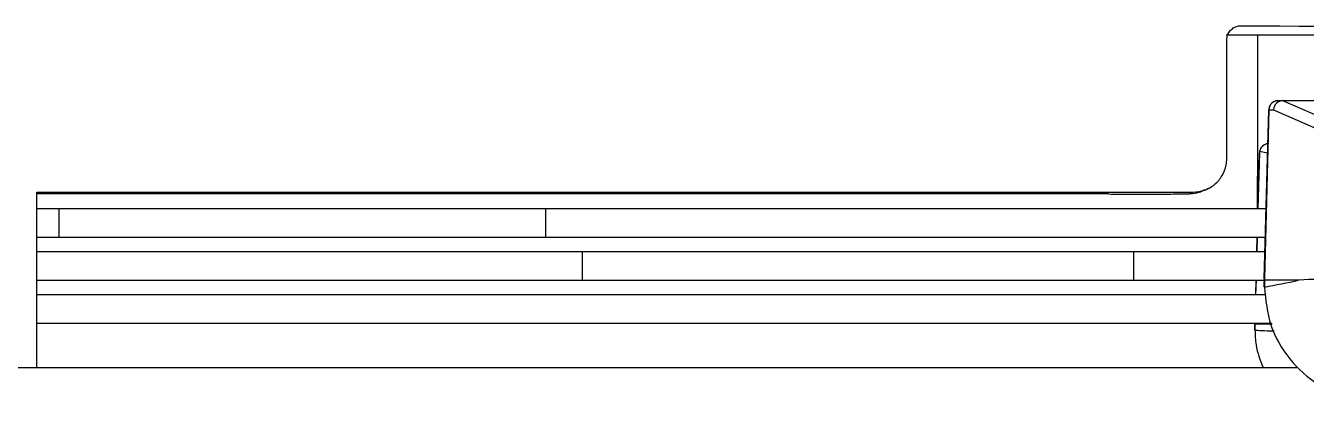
# Model space of a CAD drawing. Extents: x 7 to 135, y 3 to 97.
# Drawn here: x 55.294 to 56.633, y 12.809 to 13.198 of the extents above; entities that cross this region are included whole.
import ezdxf

# ---------------------------------------------------------------- set-up
doc = ezdxf.new("R2010")
doc.units = 0
doc.header["$MEASUREMENT"] = 0
doc.layers.add('OBJECT', color=7, linetype='CONTINUOUS')

msp = doc.modelspace()

# ---------------------------------------------------------------- linework, layer by layer
at = {"layer": 'OBJECT'}
for p, q in [((57.8869, 13.1884), (56.5496, 13.1884)), ((56.5502, 13.0595), (56.5502, 13.1834)), ((56.5824, 13.1884), (56.5824, 13.041)), ((56.5894, 12.934), (56.594, 13.1102)), ((56.5941, 13.1102), (56.5896, 12.934)), ((56.594, 13.1102), (56.5941, 13.1102)), ((56.5941, 13.1105), (56.599, 13.1105)), ((56.599, 13.1105), (56.6486, 13.0889)), ((56.6041, 13.1199), (56.604, 13.1199)), ((56.609, 13.1199), (56.6041, 13.1199)), ((56.6585, 13.0983), (56.6089, 13.1199)), ((56.7239, 13.1199), (56.609, 13.1199)), ((56.5843, 13.0653), (56.5828, 13.0073)), ((56.5829, 13.0073), (56.5844, 13.0653)), ((56.5844, 13.0653), (56.5843, 13.0653)), ((56.5928, 13.065), (56.5845, 13.0667)), ((56.5271, 13.0264), (56.531, 13.0284)), ((56.5824, 13.0073), (56.5824, 13.041)), ((55.3063, 13.0243), (56.5148, 13.0243)), ((55.3063, 12.8414), (55.3063, 13.0243)), ((56.4264, 13.0225), (55.3069, 13.0225)), ((56.4979, 13.0225), (56.5111, 13.0225)), ((55.3063, 13.0073), (55.329, 13.0073)), ((55.329, 13.0073), (55.329, 12.9773)), ((55.329, 13.0073), (55.8381, 13.0073)), ((55.8381, 13.0073), (55.8381, 12.9773)), ((55.8381, 13.0073), (56.5913, 13.0073)), ((55.3063, 12.9773), (55.329, 12.9773)), ((55.329, 12.9773), (55.8381, 12.9773)), ((55.8381, 12.9773), (56.5905, 12.9773)), ((56.582, 12.9773), (56.5816, 12.9624)), ((56.5817, 12.9624), (56.5821, 12.9773)), ((55.3063, 12.9624), (55.8764, 12.9624)), ((55.8764, 12.9624), (55.8764, 12.9324)), ((55.8764, 12.9624), (56.4527, 12.9624)), ((56.4527, 12.9624), (56.4527, 12.9324)), ((56.4527, 12.9624), (56.5901, 12.9624)), ((55.3063, 12.9324), (55.8764, 12.9324)), ((55.8764, 12.9324), (56.4527, 12.9324)), ((56.4527, 12.9324), (56.5906, 12.9324)), ((56.5808, 12.9324), (56.5804, 12.9175)), ((56.5805, 12.9175), (56.5809, 12.9324)), ((56.5896, 12.934), (56.5894, 12.934)), ((56.5894, 12.9332), (56.5894, 12.9316)), ((56.5894, 12.9309), (56.5895, 12.9309)), ((56.5894, 12.9257), (56.5894, 12.9309)), ((56.5895, 12.9257), (56.5894, 12.9257)), ((56.6253, 12.9324), (56.5895, 12.9324)), ((56.5895, 12.9309), (56.5895, 12.9257)), ((55.3063, 12.9175), (56.5899, 12.9175)), ((55.3063, 12.8875), (56.5973, 12.8875)), ((56.5797, 12.886), (56.5796, 12.886)), ((56.5796, 12.886), (56.5796, 12.8808)), ((56.5797, 12.8867), (56.5798, 12.8875)), ((56.5976, 12.8867), (56.5797, 12.8867)), ((56.5797, 12.8808), (56.5797, 12.886)), ((56.5796, 12.8808), (56.5797, 12.8808)), ((55.2579, 12.8414), (56.6233, 12.8414))]:
    msp.add_line(p, q, dxfattribs=at)
at = {"layer": 'OBJECT', "flags": 128}
msp.add_lwpolyline([(56.5111, 13.0225), (56.5137, 13.0238), (56.5148, 13.0243)], dxfattribs=at)
at = {"layer": 'OBJECT'}
for centre, major_axis, ratio, start_param, end_param in [((57.2094, 13.3133), (3.36, -0.0003), 0.034921, 4.519502, 4.910257), ((56.604, 13.1099), (0.00027, 0.01), 0.995313, 1.431187, 1.571788), ((56.6041, 13.1099), (0, 0.01), 0.999923, 0, 1.518436), ((56.6042, 13.1099), (0.0101, -0.0003), 0.989879, 3.115745, 3.141925), ((56.6089, 13.1099), (0.00204, 0.00979), 0.991895, 0.210094, 1.722176), ((56.6325, 13.1099), (0.0255, -0.0094), 0.136222, 2.786419, 2.792773), ((56.5943, 13.065), (0.01, 0), 0.999924, 1.570796, 3.089233), ((56.5942, 13.065), (0.00027, 0.01), 0.989774, 1.544675, 1.570855), ((56.5944, 13.065), (0.01, -0.0003), 0.995336, 3.00212, 3.142721), ((56.7088, 12.9309), (0.0033, 0.12), 0.995313, 1.571788, 1.578305), ((56.7088, 12.9309), (0, 0.12), 0.99532, 1.564286, 1.570796), ((56.7088, 12.9257), (0, 0.12), 0.99532, 1.570796, 1.575001), ((56.7107, 12.9309), (0.1212, -0.0032), 0.989879, 3.141925, 3.155014), ((56.0911, 14.9949), (2.3651, 0), 0.895193, 4.924724, 4.940236), ((56.7107, 12.9309), (0.1212, 0), 0.989893, 3.128502, 3.141593), ((56.7107, 12.9257), (0.1212, 0), 0.989893, 3.141593, 3.144933), ((56.6984, 12.886), (0, 0.12), 0.989788, 1.557705, 1.570796), ((56.7003, 12.886), (0.1206, 0), 0.995343, 3.135082, 3.141593), ((56.6984, 12.8808), (0, 0.12), 0.989788, 1.570796, 1.574137), ((56.7003, 12.8808), (0.1206, 0), 0.995343, 3.141593, 3.145797), ((56.6761, 14.95), (2.1226, 0), 0.976119, 4.666998, 4.676442)]:
    msp.add_ellipse(centre, major_axis=major_axis, ratio=ratio, start_param=start_param, end_param=end_param, dxfattribs=at)
for points, knots in [([(56.5502, 13.1834), (56.5504, 13.185), (56.5507, 13.1883), (56.5532, 13.1927), (56.5569, 13.196), (56.5611, 13.198), (56.5641, 13.1982), (56.5653, 13.1982)], [0, 0, 0, 0, 0.2070906, 0.4141358, 0.6227277, 0.8362137, 1, 1, 1, 1]), ([(56.604, 13.1199), (56.6032, 13.1199), (56.6019, 13.1199), (56.5988, 13.1187), (56.5963, 13.1166), (56.5947, 13.114), (56.5943, 13.1123), (56.5942, 13.1116)], [0, 0, 0, 0, 0.281503, 0.477149, 0.672463, 0.878462, 1, 1, 1, 1]), ([(56.5931, 13.0749), (56.5927, 13.0748), (56.5917, 13.0748), (56.5892, 13.0738), (56.5867, 13.0717), (56.5851, 13.0691), (56.5847, 13.0674), (56.5845, 13.0667)], [0, 0, 0, 0, 0.169566, 0.395692, 0.621435, 0.859527, 1, 1, 1, 1]), ([(56.5148, 13.0243), (56.5188, 13.0247), (56.527, 13.0256), (56.5378, 13.0319), (56.5458, 13.0412), (56.5497, 13.051), (56.5501, 13.0573), (56.5502, 13.0595)], [0, 0, 0, 0, 0.222584, 0.445262, 0.665041, 0.878843, 1, 1, 1, 1]), ([(56.5824, 13.041), (56.5824, 13.0408), (56.5824, 13.0369), (56.5829, 13.0331), (56.5833, 13.0294)], [0, 0, 0, 0, 0.045986, 1, 1, 1, 1]), ([(56.5824, 13.041), (56.5824, 13.0407), (56.5824, 13.0339), (56.5828, 13.027), (56.5831, 13.0204)], [0, 0, 0, 0, 0.034949, 1, 1, 1, 1]), ([(56.4264, 13.0225), (56.4304, 13.0224), (56.4387, 13.0224), (56.4511, 13.0223), (56.4604, 13.0222), (56.4694, 13.0222), (56.478, 13.0223), (56.4884, 13.0224), (56.4968, 13.0225), (56.4979, 13.0225)], [0, 0, 0, 0, 0.152819, 0.318922, 0.483759, 0.522664, 0.667715, 0.953908, 1, 1, 1, 1]), ([(56.527, 13.0267), (56.5256, 13.0259), (56.5209, 13.023), (56.5153, 13.0227), (56.5113, 13.0225)], [0, 0, 0, 0, 0.287105, 1, 1, 1, 1]), ([(56.7134, 12.9415), (56.7127, 12.9414), (56.7092, 12.9409), (56.6942, 12.9387), (56.6655, 12.9347), (56.6398, 12.9332), (56.6253, 12.9324)], [0, 0, 0, 0, 0.024148, 0.120739, 0.507103, 1, 1, 1, 1]), ([(56.5895, 12.9253), (56.5909, 12.9118), (56.5936, 12.8848), (56.6144, 12.8492), (56.6441, 12.8218), (56.669, 12.8132), (56.6811, 12.8091)], [0, 0, 0, 0, 0.253584, 0.507165, 0.760847, 1, 1, 1, 1]), ([(56.5797, 12.8803), (56.5799, 12.8751), (56.5802, 12.8616), (56.5851, 12.8491), (56.5881, 12.8414)], [0, 0, 0, 0, 0.387173, 1, 1, 1, 1])]:
    msp.add_open_spline(points, degree=3, knots=knots, dxfattribs=at)

doc.saveas('drawing.dxf')
